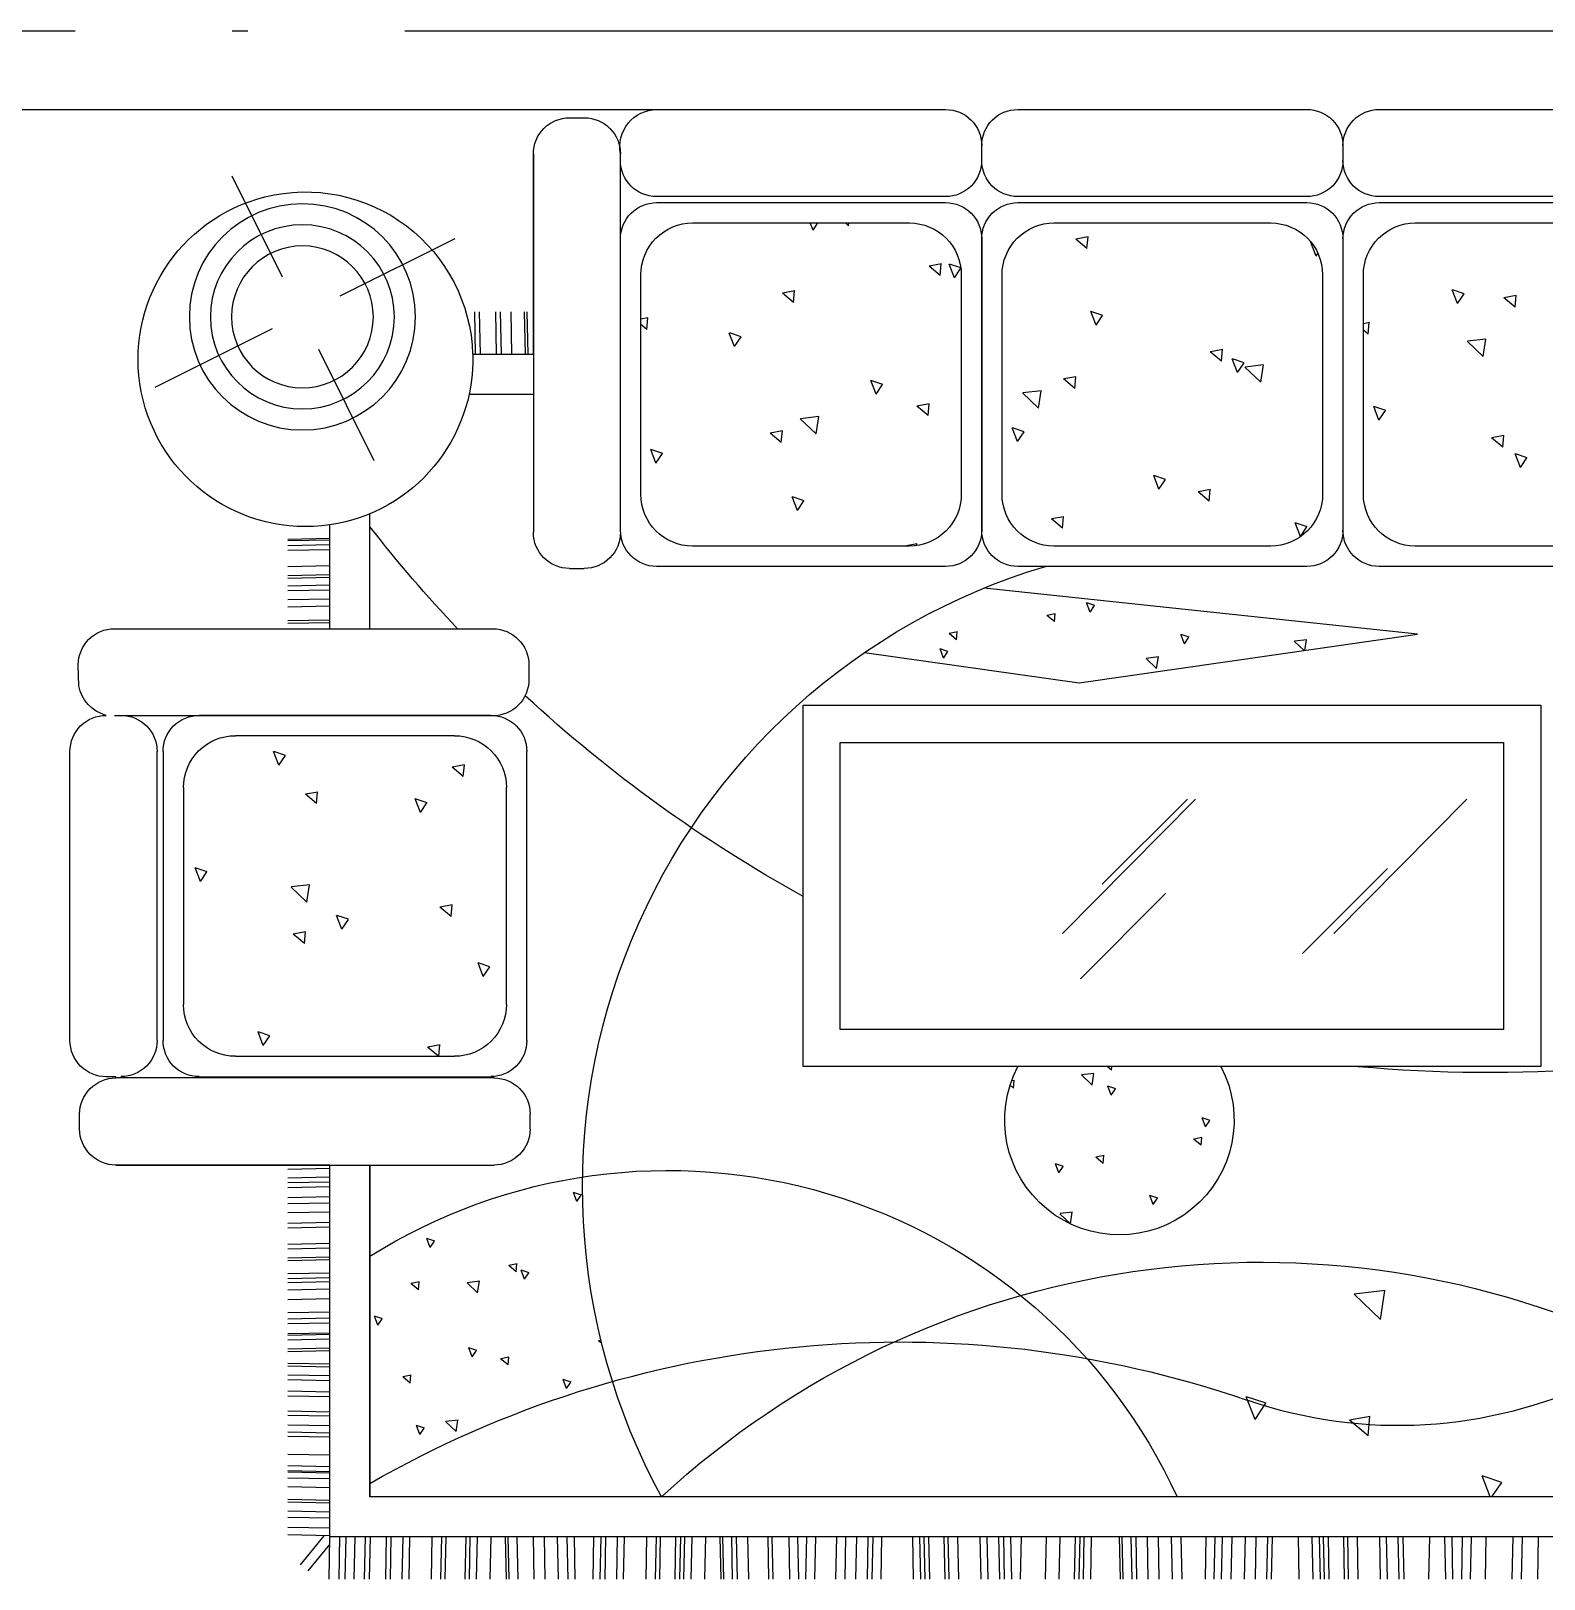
# Model space of a CAD drawing. Extents: x 70918 to 141299, y 54626 to 82696.
# Drawn here: x 72862 to 74790, y 72104 to 74076 of the extents above; entities that cross this region are included whole.
import ezdxf

# ---------------------------------------------------------------- set-up
doc = ezdxf.new("R2010")
doc.units = 0
doc.header["$LTSCALE"] = 1000
doc.header["$MEASUREMENT"] = 0
doc.linetypes.add('DOTE', pattern=[2.42, 2, -0.2, 0.02, -0.2])
doc.layers.add('DOTE', color=1, linetype='Continuous')
doc.layers.add('洁具', color=8, linetype='Continuous')

# ---------------------------------------------------------------- blocks, each defined once
blk = doc.blocks.new('$plan$00002627')
at = {"layer": '洁具', "color": 252}
for p, q in [((918.6, 1854.3), (918.6, 1184.8)), ((1072.8, 1184.8), (1072.8, 1854.3)), ((1713.4, 1182.5), (1713.4, 1851.9)), ((1867.5, 1851.9), (1867.5, 1182.5)), ((388, 1574.9), (491.9, 1782.8)), ((1647.2, 1778.8), (1135.8, 1778.8)), ((1135.8, 1768.2), (1647.2, 1768.2)), ((1199.7, 1732.1), (1583.3, 1732.1)), ((1071.9, 1188.4), (1071.9, 1704.3)), ((1711.2, 1704.3), (1711.2, 1188.4)), ((296.9, 1556.6), (117.9, 1646)), ((1108, 1252.4), (1108, 1640.3)), ((1675.1, 1640.3), (1675.1, 1252.4)), ((759.3, 1472.9), (760.9, 1547.6)), ((761.8, 1472.9), (763.3, 1547.6)), ((770.3, 1472.9), (771.8, 1547.6)), ((778.8, 1472.9), (780.3, 1547.6)), ((807.4, 1472.9), (809, 1547.6)), ((823.2, 1472.9), (824.8, 1547.6)), ((828.1, 1472.9), (829.6, 1547.6)), ((841.7, 1472.9), (843.3, 1547.6)), ((850.3, 1472.9), (851.8, 1547.6)), ((866.1, 1472.9), (867.6, 1547.6)), ((878.9, 1472.9), (880.5, 1547.6)), ((903.2, 1472.9), (904.8, 1547.6)), ((908, 1472.9), (909.6, 1547.6)), ((1873.7, 1472.9), (1875.2, 1547.6)), ((1889.1, 1472.9), (1890.7, 1547.6)), ((1897.6, 1472.9), (1899.2, 1547.6)), ((1906.1, 1472.9), (1907.7, 1547.6)), ((1923.8, 1472.9), (1925.4, 1547.6)), ((1934.8, 1472.9), (1936.3, 1547.6)), ((1950.6, 1472.9), (1952.1, 1547.6)), ((1969.1, 1472.9), (1970.7, 1547.6)), ((1977.6, 1472.9), (1979.2, 1547.6)), ((2006.3, 1472.9), (2007.8, 1547.6)), ((2014.8, 1472.9), (2016.3, 1547.6)), ((2030.6, 1472.9), (2032.1, 1547.6)), ((2035.4, 1472.9), (2037, 1547.6)), ((2058.6, 1472.9), (2060.1, 1547.6)), ((2067.1, 1472.9), (2068.6, 1547.6)), ((2074.4, 1472.9), (2075.9, 1547.6)), ((2087.2, 1472.9), (2088.8, 1547.6)), ((2104.2, 1472.9), (2105.8, 1547.6)), ((2127.6, 1472.9), (2129.2, 1547.6)), ((2138.6, 1472.9), (2140.1, 1547.6)), ((2147.1, 1472.9), (2148.6, 1547.6)), ((2164.8, 1472.9), (2166.3, 1547.6)), ((2167.2, 1472.9), (2168.8, 1547.6)), ((2175.7, 1472.9), (2177.3, 1547.6)), ((2191.5, 1472.9), (2193.1, 1547.6)), ((2196.3, 1472.9), (2197.9, 1547.6)), ((2219.9, 1472.9), (2218.3, 1547.6)), ((2224.8, 1472.9), (2223.2, 1547.6)), ((2240.5, 1472.9), (2239, 1547.6)), ((2249.1, 1472.9), (2247.5, 1547.6)), ((2269.2, 1472.9), (2267.6, 1547.6)), ((2277.7, 1472.9), (2276.1, 1547.6)), ((2304.7, 1472.9), (2303.2, 1547.6)), ((2312, 1472.9), (2310.5, 1547.6)), ((2329, 1472.9), (2327.5, 1547.6)), ((2341.9, 1472.9), (2340.3, 1547.6)), ((2349.2, 1472.9), (2347.6, 1547.6)), ((2380.8, 1472.9), (2379.3, 1547.6)), ((2401.5, 1472.9), (2399.9, 1547.6)), ((2410, 1472.9), (2408.4, 1547.6)), ((2412.4, 1472.9), (2410.8, 1547.6)), ((2422.8, 1472.9), (2421.2, 1547.6)), ((2438.6, 1472.9), (2437, 1547.6)), ((2460.8, 1472.9), (2459.2, 1547.6)), ((2465.7, 1472.9), (2464.1, 1547.6)), ((2481.5, 1472.9), (2479.9, 1547.6)), ((2492.4, 1472.9), (2490.8, 1547.6)), ((2510.1, 1472.9), (2508.5, 1547.6)), ((2523.6, 1472.9), (2522, 1547.6)), ((2574.5, 1525.3), (2523.4, 1483.3)), ((2585.5, 1511.4), (2538.9, 1473.2)), ((621.5, 1394.4), (424.7, 1492.7)), ((329.8, 1455.1), (228.1, 1251.6)), ((918.6, 1472.9), (734.8, 1472.9)), ((2599.9, 1474.4), (2525.2, 1472.9)), ((2599.9, 1456.7), (2525.2, 1455.2)), ((2599.9, 1445.8), (2525.2, 1444.2)), ((2599.9, 1430), (2525.2, 1428.4)), ((918.6, 1402.2), (715.2, 1402.2)), ((1867.5, 1402.2), (2454.5, 1402.2)), ((2454.5, 1402.2), (1867.5, 1402.2)), ((2454.5, -1394.7), (2454.5, 1402.2)), ((2599.9, 1411.5), (2525.2, 1409.9)), ((2599.9, 1403), (2525.2, 1401.4)), ((2599.9, 1374.3), (2525.2, 1372.8)), ((2599.9, 1365.8), (2525.2, 1364.3)), ((2599.9, 1345.2), (2525.2, 1343.6)), ((2599.9, 1333), (2525.2, 1331.4)), ((2599.9, 1293.4), (2525.2, 1291.8)), ((2599.9, 1276.4), (2525.2, 1274.8)), ((2599.9, 1269.1), (2525.2, 1267.5)), ((2599.9, 1233.5), (2525.2, 1232)), ((432.8, 1215.2), (358, 1216.7)), ((432.8, 1206.7), (358, 1208.2)), ((503.5, 1226.7), (503.5, 1113)), ((2599.9, 1226.2), (2525.2, 1224.7)), ((2599.9, 1213.4), (2525.2, 1211.8)), ((432.8, 1178), (358, 1179.6)), ((2599.9, 1189.1), (2525.2, 1187.5)), ((432.8, 1169.5), (358, 1171.1)), ((432.8, 1151), (358, 1152.5)), ((1583.3, 1160.6), (1199.7, 1160.6)), ((2599.9, 1160.7), (2525.2, 1162.3)), ((2599.9, 1155.8), (2525.2, 1157.4)), ((432.8, 1127.1), (358, 1128.7)), ((432.8, 1122.3), (358, 1123.8)), ((1647.2, 1124.5), (1135.8, 1124.5)), ((2599.9, 1140), (2525.2, 1141.6)), ((78.7, 1113), (748.1, 1113)), ((982.6, 1120.9), (1008.9, 1120.9)), ((1803.6, 1118.5), (1777.3, 1118.5)), ((2599.9, 1111.4), (2525.2, 1113)), ((2599.9, 1092), (2525.2, 1093.5)), ((2599.9, 1068.6), (2525.2, 1070.1)), ((812.1, 1049.1), (812.1, 1022.8)), ((2599.9, 1051.5), (2525.2, 1053.1)), ((2599.9, 1038.7), (2525.2, 1040.3)), ((2599.9, 1007.4), (2525.2, 1005.8)), ((2599.9, 994.5), (2525.2, 993)), ((2599.9, 986), (2525.2, 984.5)), ((748.1, 958.8), (78.7, 958.8)), ((2599.9, 965.4), (2525.2, 963.8)), ((2599.9, 953.2), (2525.2, 951.6)), ((680.6, 922.8), (292.6, 922.8)), ((2599.9, 913.6), (2525.2, 912)), ((154.1, 383.6), (154.1, 895)), ((164.7, 894.9), (164.7, 383.5)), ((808.4, 383.5), (808.4, 894.9)), ((2599.9, 896.6), (2525.2, 895)), ((2599.9, 889.3), (2525.2, 887.7)), ((2599.9, 862.3), (2525.2, 860.7)), ((2599.9, 853.7), (2525.2, 852.2)), ((200.8, 831.1), (200.8, 447.5)), ((772.3, 447.5), (772.3, 831.1)), ((2599.9, 846.5), (2525.2, 844.9)), ((2599.9, 833.6), (2525.2, 832.1)), ((2599.9, 809.3), (2525.2, 807.7)), ((2599.9, 780.9), (2525.2, 782.5)), ((2599.9, 776.1), (2525.2, 777.6)), ((2599.9, 760.3), (2525.2, 761.8)), ((2599.9, 751.8), (2525.2, 753.3)), ((2599.9, 731.6), (2525.2, 733.2)), ((2599.9, 696.1), (2525.2, 697.6)), ((2599.9, 688.8), (2525.2, 690.3)), ((2599.9, 658.9), (2525.2, 660.5)), ((1054.1, 635.6), (1054.1, -669.5)), ((1693.4, 635.6), (1054.1, 635.6)), ((1693.4, -669.5), (1693.4, 635.6)), ((2599.9, 643.1), (2525.2, 644.7)), ((2599.9, 630.6), (2525.2, 629)), ((2599.9, 614.8), (2525.2, 613.2)), ((2599.9, 577.6), (2525.2, 576.1)), ((1120, 569.8), (1120, -603.7)), ((1627.6, 569.8), (1120, 569.8)), ((1627.6, -603.7), (1627.6, 569.8)), ((2599.9, 561.5), (2525.2, 559.9)), ((960.8, 527.1), (1014.4, 146.9)), ((2599.9, 542.1), (2525.2, 540.5)), ((2599.9, 521.9), (2525.2, 520.4)), ((2599.9, 513.4), (2525.2, 511.9)), ((2599.9, 497.6), (2525.2, 496.1)), ((2599.9, 440.1), (2525.2, 441.6)), ((2599.9, 427.2), (2525.2, 428.8)), ((2599.9, 419.9), (2525.2, 421.5)), ((2599.9, 411.4), (2525.2, 413)), ((2599.9, 384.4), (2525.2, 386)), ((2599.9, 377.1), (2525.2, 378.7)), ((2599.9, 360.1), (2525.2, 361.7)), ((292.6, 355.8), (680.6, 355.8)), ((90.2, 319.6), (63.9, 319.6)), ((744.5, 319.6), (228.7, 319.6)), ((228.7, 319.5), (744.5, 319.5)), ((928.4, -451.4), (846.7, 315.3)), ((2599.9, 320.5), (2525.2, 322.1)), ((2599.9, 308.3), (2525.2, 309.9)), ((680.6, 283.5), (292.6, 283.5)), ((2599.9, 287.6), (2525.2, 289.2)), ((2599.9, 279.1), (2525.2, 280.7)), ((154.1, -255.7), (154.1, 255.7)), ((164.7, 255.7), (164.7, -255.7)), ((808.4, -255.7), (808.4, 255.7)), ((2599.9, 266.3), (2525.2, 267.9)), ((2599.9, 250.8), (2525.2, 249.2)), ((200.8, 191.8), (200.8, -191.8)), ((772.3, -191.8), (772.3, 191.8)), ((2599.9, 206.8), (2525.2, 205.2)), ((1457.9, 176.4), (1220.4, -58.9)), ((2599.9, 182.5), (2525.2, 180.9)), ((1014.4, 146.9), (928.4, -451.4)), ((1537.8, 145), (1387.2, -5.7)), ((2599.9, 155.4), (2525.2, 153.9)), ((2599.9, 146.9), (2525.2, 145.4)), ((2599.9, 139.6), (2525.2, 138.1)), ((2599.9, 126.8), (2525.2, 125.2)), ((1370.6, 106.2), (1219.9, -44.5)), ((2599.9, 74.1), (2525.2, 75.7)), ((2599.9, 69.3), (2525.2, 70.8)), ((2599.9, 53.5), (2525.2, 55)), ((2599.9, 44.9), (2525.2, 46.5)), ((2599.9, 24.8), (2525.2, 26.4)), ((2599.9, 5.4), (2525.2, 6.9)), ((2599.9, -18), (2525.2, -16.5)), ((2599.9, -35), (2525.2, -33.5)), ((2599.9, -76.2), (2525.2, -77.8)), ((2599.9, -92), (2525.2, -93.6)), ((2599.9, -104.9), (2525.2, -106.4)), ((2599.9, -121.9), (2525.2, -123.5)), ((2599.9, -145.3), (2525.2, -146.9)), ((2599.9, -164.7), (2525.2, -166.3)), ((2599.9, -184.9), (2525.2, -186.4)), ((2599.9, -193.4), (2525.2, -194.9)), ((2599.9, -242.4), (2525.2, -240.9)), ((1493.4, -247.9), (1342.7, -398.5)), ((2599.9, -266.7), (2525.2, -265.2)), ((292.6, -283.5), (680.6, -283.5)), ((2599.9, -279.6), (2525.2, -278)), ((2599.9, -286.9), (2525.2, -285.3)), ((2599.9, -295.4), (2525.2, -293.8)), ((63.9, -319.6), (90.2, -319.6)), ((228.7, -319.6), (744.5, -319.6)), ((1457.9, -303.4), (1220.4, -538.6)), ((2599.9, -322.4), (2525.2, -320.9)), ((2599.9, -329.7), (2525.2, -328.1)), ((680.6, -355.8), (292.6, -355.8)), ((2599.9, -346.7), (2525.2, -345.2)), ((154.1, -895), (154.1, -383.6)), ((164.7, -383.6), (164.7, -895)), ((808.4, -895), (808.4, -383.6)), ((2599.9, -386.3), (2525.2, -384.7)), ((2599.9, -398.5), (2525.2, -396.9)), ((2599.9, -419.2), (2525.2, -417.6)), ((2599.9, -427.7), (2525.2, -426.1)), ((200.8, -447.5), (200.8, -831.1)), ((772.3, -831.1), (772.3, -447.5)), ((2599.9, -471.8), (2525.2, -473.4)), ((2599.9, -501.4), (2525.2, -499.8)), ((2599.9, -514.2), (2525.2, -512.6)), ((2599.9, -529.7), (2525.2, -531.3)), ((2599.9, -545.5), (2525.2, -547.1)), ((2599.9, -571.6), (2525.2, -573.1)), ((1120, -603.7), (1627.6, -603.7)), ((2599.9, -619.3), (2525.2, -620.8)), ((2599.9, -635.6), (2525.2, -637.2)), ((1054.1, -669.5), (1693.4, -669.5)), ((2599.9, -664.3), (2525.2, -665.8))]:
    blk.add_line(p, q, dxfattribs=at)
at = {"layer": '洁具', "color": 252, "ltscale": 0.2}
for p, q in [((1348.7, 1690.4), (1341.7, 1711.2)), ((1365.9, 1702.2), (1341.8, 1711.5)), ((1365.9, 1702.2), (1348.8, 1690.7)), ((1656, 1590.9), (1631.8, 1600.2)), ((1638.8, 1579), (1631.8, 1599.9)), ((1656, 1590.9), (1638.8, 1579.3)), ((1159.9, 1563.2), (1135.7, 1572.5)), ((1142.7, 1551.4), (1135.7, 1572.2)), ((1159.9, 1563.2), (1142.7, 1551.7)), ((1371.7, 1508.8), (1375.5, 1541.5)), ((1402.5, 1513.8), (1375.6, 1541.8)), ((1455.1, 1516.1), (1459.1, 1537.8)), ((1475.7, 1518.2), (1459.1, 1538.1)), ((1207.5, 1494.5), (1211.5, 1516.1)), ((1228.1, 1496.6), (1211.5, 1516.4)), ((1402.5, 1513.8), (1371.8, 1509)), ((1475.7, 1518.2), (1455.1, 1516.4)), ((1228.1, 1496.6), (1207.5, 1494.8)), ((1432.7, 1440), (1425.7, 1460.9)), ((1449.9, 1451.9), (1425.8, 1461.2)), ((1449.9, 1451.9), (1432.8, 1440.3)), ((2150.9, 1388.1), (2134.8, 1394.3)), ((2139.4, 1380.1), (2134.8, 1394)), ((2150.9, 1388.1), (2139.5, 1380.3)), ((2239.4, 1329.3), (2242, 1343.7)), ((2253.2, 1330.8), (2242.1, 1344)), ((1243.9, 1312.9), (1219.7, 1322.2)), ((1226.7, 1301.1), (1219.7, 1321.9)), ((2074.3, 1314.8), (2077, 1329.3)), ((2088.1, 1316.3), (2074.3, 1315.1)), ((2088.1, 1316.3), (2077, 1329.6)), ((2253.2, 1330.8), (2239.4, 1329.6)), ((2332.8, 1305.8), (2328.1, 1319.7)), ((2344.3, 1313.8), (2328.2, 1320)), ((1243.9, 1312.9), (1226.7, 1301.3)), ((1654.8, 1278.1), (1658.8, 1299.8)), ((1675.1, 1280.7), (1658.8, 1300.1)), ((2013.5, 1295.4), (1997.4, 1301.6)), ((2002.1, 1287.4), (1997.4, 1301.3)), ((2013.5, 1295.4), (2002.1, 1287.7)), ((2344.3, 1313.8), (2332.8, 1306.1)), ((1407.2, 1256.5), (1411.2, 1278.1)), ((1427.8, 1258.6), (1411.2, 1278.4)), ((1675.1, 1280.2), (1654.8, 1278.4)), ((2318.6, 1246.3), (2321.2, 1268.1)), ((2339.1, 1249.7), (2321.2, 1268.4)), ((1159.6, 1234.8), (1163.6, 1256.4)), ((1180.2, 1236.9), (1159.6, 1235.1)), ((1180.2, 1236.9), (1163.6, 1256.7)), ((1427.8, 1258.6), (1407.2, 1256.8)), ((2339.1, 1249.7), (2318.7, 1246.5)), ((1516.7, 1189.7), (1509.7, 1210.6)), ((1533.9, 1201.6), (1509.8, 1210.9)), ((2073, 1208.2), (2075.6, 1230.1)), ((2093.5, 1211.6), (2073.1, 1208.4)), ((2093.5, 1211.6), (2075.6, 1230.3)), ((2206.9, 1221.2), (2190.8, 1227.4)), ((2195.4, 1213.2), (2190.8, 1227.1)), ((2206.9, 1221.2), (2195.5, 1213.5)), ((1533.9, 1201.6), (1516.8, 1190)), ((2042.4, 1141.7), (2045, 1156.2)), ((2056.2, 1143.2), (2045.1, 1156.4)), ((2207.5, 1156.2), (2210.1, 1170.6)), ((2221.2, 1157.7), (2207.5, 1156.5)), ((2221.2, 1157.7), (2210.1, 1170.9)), ((2056.2, 1143.2), (2042.4, 1142)), ((2069.5, 1128.5), (2053.4, 1134.7)), ((2058.1, 1120.5), (2053.4, 1134.4)), ((2069.5, 1128.5), (2058.1, 1120.8)), ((1920.7, 1027.9), (1916, 1041.8)), ((1932.2, 1035.9), (1916.1, 1042.1)), ((2262.9, 1054.3), (2246.8, 1060.5)), ((2251.4, 1046.3), (2246.8, 1060.2)), ((2262.9, 1054.3), (2251.5, 1046.6)), ((1932.2, 1035.9), (1920.7, 1028.1)), ((2177.4, 993.4), (2178.2, 997.5)), ((2183.1, 992), (2178.2, 997.8)), ((368.9, 910.2), (371.2, 922.8)), ((389.5, 912.3), (368.9, 910.4)), ((389.5, 912.3), (380.6, 922.8)), ((625.7, 896), (601.5, 905.2)), ((608.5, 884.1), (601.5, 905)), ((625.7, 896), (608.5, 884.4)), ((402.4, 745.1), (395.4, 766)), ((419.6, 757), (395.5, 766.3)), ((419.6, 757), (402.5, 745.4)), ((568.6, 672.2), (572.6, 693.8)), ((589.2, 674.3), (572.6, 694.1)), ((321, 650.5), (325, 672.1)), ((341.6, 652.6), (325, 672.4)), ((589.2, 674.3), (568.6, 672.4)), ((341.6, 652.6), (321, 650.8)), ((543.4, 607.7), (547.2, 640.4)), ((574.1, 612.7), (547.2, 640.7)), ((709.7, 645.6), (685.5, 654.9)), ((692.5, 633.8), (685.5, 654.6)), ((709.7, 645.6), (692.5, 634.1)), ((213.6, 618), (200.8, 622.9)), ((213.6, 618), (200.8, 609.4)), ((574.1, 612.7), (543.4, 607.9)), ((205.7, 555.5), (200.8, 560.5)), ((205.7, 555.5), (200.8, 554.8)), ((486.4, 494.8), (479.4, 515.6)), ((503.6, 506.6), (479.5, 515.9)), ((503.6, 506.6), (486.5, 495.1)), ((768.3, 434.2), (772.3, 455.8)), ((772.3, 456), (772.3, 456.1)), ((273.1, 390.8), (277.1, 412.5)), ((293.7, 392.9), (277.1, 412.8)), ((520.7, 412.5), (524.7, 434.1)), ((541.3, 414.6), (520.7, 412.8)), ((541.3, 414.6), (524.7, 434.4)), ((771.4, 434.7), (768.3, 434.4)), ((293.7, 392.9), (273.1, 391.1)), ((959.1, 379.3), (954.4, 393.2)), ((970.6, 387.3), (954.5, 393.4)), ((970.6, 387.3), (959.1, 379.5)), ((297.6, 367.7), (273.4, 376.9)), ((280.1, 356.6), (273.4, 376.6)), ((297.6, 367.7), (281, 356.5)), ((924.2, 362.6), (926.9, 377.1)), ((938, 364.1), (924.3, 362.9)), ((938, 364.1), (926.9, 377.4)), ((497.6, 214.2), (501.4, 247)), ((528.3, 219.3), (501.4, 247.3)), ((570.4, 244.4), (563.4, 265.3)), ((587.6, 256.3), (563.5, 265.6)), ((587.6, 256.3), (570.5, 244.7)), ((1717.7, 261.7), (1718.6, 266.7)), ((1731.4, 263.2), (1717.7, 262)), ((1731.4, 263.2), (1726.3, 269.4)), ((528.3, 219.3), (497.6, 214.5)), ((720.4, 174.5), (724.4, 196.1)), ((741, 176.6), (724.4, 196.4)), ((892.3, 189.5), (895, 204)), ((906.1, 191), (895, 204.3)), ((472.8, 152.8), (476.8, 174.5)), ((493.4, 154.9), (476.8, 174.8)), ((741, 176.6), (720.4, 174.8)), ((906.1, 191), (892.3, 189.8)), ((1881.4, 183), (1865.3, 189.2)), ((1869.9, 175), (1865.3, 188.9)), ((1881.4, 183), (1870, 175.3)), ((1951, 159.1), (1953.5, 181)), ((1971.5, 162.5), (1953.6, 181.2)), ((225.2, 131.2), (229.2, 152.8)), ((245.8, 133.3), (229.2, 153.1)), ((493.4, 154.9), (472.8, 153.1)), ((1705.4, 121), (1707.9, 142.9)), ((1725.9, 124.4), (1707.9, 143.1)), ((1971.5, 162.5), (1951, 159.3)), ((245.8, 133.3), (225.2, 131.5)), ((381.6, 117.3), (357.4, 126.6)), ((364.4, 105.5), (357.4, 126.3)), ((381.6, 117.3), (364.4, 105.8)), ((889.2, 127.7), (873.1, 133.9)), ((877.7, 119.7), (873.1, 133.6)), ((889.2, 127.7), (877.7, 120)), ((1725.9, 124.4), (1705.4, 121.3)), ((1850.8, 103.1), (1853.5, 117.5)), ((1864.6, 104.6), (1853.5, 117.8)), ((1699.5, 90.1), (1693.4, 97.4)), ((1699.5, 90.1), (1693.4, 89.6)), ((1744, 90.4), (1727.9, 96.5)), ((1732.6, 82.3), (1727.9, 96.3)), ((1744, 90.4), (1732.6, 82.6)), ((1864.6, 104.6), (1850.8, 103.4)), ((968.5, 6.7), (971.1, 28.6)), ((989, 10.1), (971.1, 28.8)), ((654.4, -5.9), (647.4, 15)), ((671.6, 6), (647.5, 15.3)), ((671.6, 6), (654.5, -5.6)), ((989, 10.1), (968.6, 7)), ((1937.4, 16.1), (1921.3, 22.3)), ((1925.9, 8.1), (1921.3, 22)), ((1937.4, 16.1), (1926, 8.4)), ((933.7, -47.2), (929, -33.3)), ((945.2, -39.2), (929.1, -33)), ((945.2, -39.2), (933.7, -46.9)), ((672.5, -85.2), (676.5, -63.5)), ((693.1, -83.1), (676.5, -63.2)), ((1800, -76.5), (1783.9, -70.3)), ((1788.6, -84.5), (1783.9, -70.6)), ((1800, -76.5), (1788.6, -84.2)), ((1818.9, -70), (1821.5, -55.6)), ((1832.6, -68.5), (1818.9, -69.7)), ((1832.6, -68.5), (1821.6, -55.3)), ((424.9, -106.8), (428.9, -85.2)), ((445.5, -104.7), (424.9, -106.5)), ((445.5, -104.7), (428.9, -84.9)), ((693.1, -83.1), (672.5, -84.9)), ((465.6, -133), (441.4, -123.7)), ((448.4, -144.9), (441.4, -124)), ((465.6, -133), (448.4, -144.6)), ((451.8, -179.2), (455.6, -146.4)), ((482.6, -174.2), (455.7, -146.1)), ((2317.6, -164), (2277.3, -148.5)), ((2289, -183.6), (2277.3, -148.8)), ((2317.6, -164), (2289, -183.3)), ((482.6, -174.2), (451.8, -178.9)), ((738.4, -256.2), (731.4, -235.3)), ((755.6, -244.3), (731.5, -235.1)), ((755.6, -244.3), (738.5, -255.9)), ((938, -255.5), (940.6, -233.7)), ((957.2, -250.8), (940.6, -233.4)), ((259.5, -272), (235.3, -262.7)), ((235.5, -263.6), (235.3, -263)), ((259.5, -272), (254.6, -275.3)), ((957, -252.4), (938.1, -255.3)), ((377, -366.5), (379, -355.8)), ((397.6, -364.4), (390.4, -355.8)), ((2089.6, -394.2), (2096, -339.6)), ((2140.8, -386), (2096, -339.3)), ((2312.1, -367.5), (2318.8, -331.4)), ((2346.5, -364.2), (2318.8, -331.1)), ((397.6, -364.4), (377, -366.2)), ((549.6, -383.3), (525.4, -374)), ((532.4, -395.2), (525.4, -374.3)), ((549.6, -383.3), (532.4, -394.9)), ((2346.5, -364.2), (2312.1, -367.2)), ((2140.8, -386), (2089.6, -394)), ((343.5, -522.3), (319.3, -513)), ((326.3, -534.2), (319.3, -513.3)), ((343.5, -522.3), (326.3, -533.9)), ((406.1, -572.6), (409.9, -539.8)), ((436.8, -567.6), (409.9, -539.5)), ((436.8, -567.6), (406.1, -572.3)), ((2454.5, -580), (2417.3, -565.7)), ((2429, -600.8), (2417.3, -566)), ((576.7, -604.5), (580.7, -582.9)), ((597.3, -602.4), (576.7, -604.2)), ((597.3, -602.4), (580.7, -582.6)), ((2454.5, -583.3), (2429, -600.5)), ((329.1, -626.2), (333.1, -604.5)), ((349.7, -624.1), (329.1, -625.9)), ((349.7, -624.1), (333.1, -604.2)), ((633.6, -633.6), (609.4, -624.4)), ((616.4, -645.5), (609.4, -624.7)), ((633.6, -633.6), (616.4, -645.2))]:
    blk.add_line(p, q, dxfattribs=at)
at = {"layer": '洁具', "color": 252}
blk.add_lwpolyline([(2525.2, -1465.4), (2525.2, 1472.9), (1867.5, 1472.9), (1867.5, 1851.9, 0.414214), (1803.6, 1915.9), (1777.3, 1915.9, 0.414214), (1713.4, 1851.9), (1711.2, 1851.9), (1711.2, 1869, 0.414214), (1647.2, 1932.9), (1135.8, 1932.9, 0.414214), (1071.9, 1869, 0.289037), (1019.8, 1917.2), (982.6, 1918.2, 0.414214), (918.6, 1854.3), (918.6, 1472.9), (734.8, 1472.9, 0.952343), (154.7, 1588, 0.478285), (432.8, 1220.4), (432.8, 1113), (78.7, 1113, 0.414214), (14.7, 1049.1), (14.7, 1022.8, 0.414214), (78.7, 958.8, 0.465548), (0, 895), (0, 383.6, 0.414208), (63.9, 319.6, 0.414208), (0, 255.7), (0, -255.7, 0.414214), (63.9, -319.6, 0.414214), (0, -383.6), (0, -895, 0.463193)], format="xyb", dxfattribs=at)
for radius in [200.1, 162.8, 125.5]:
    blk.add_circle((366.9, 1521.6), radius, dxfattribs=at)
for centre, radius, start, end in [((1135.8, 1842.7), 63.9, 180, 270), ((1647.2, 1842.7), 63.9, 270, 0), ((1135.8, 1704.3), 63.9, 90, 180), ((1647.2, 1704.3), 63.9, 0, 90), ((1199.7, 1640.3), 91.8, 90, 180), ((1583.3, 1640.3), 91.8, 0, 90), ((442, 1516.3), 296.1, 268.2226, 351.5715), ((-804, -575.7), 2508, 46.6166, 52.0575), ((2868.3, 874.8), 991.3, 147.8562, 245.3269), ((4062.8, 464.4), 1882.3, 150.1178, 199.0478), ((1199.7, 1252.4), 91.8, 180, 270), ((1583.3, 1252.4), 91.8, 270, 0), ((982.6, 1184.8), 63.9, 180, 270), ((1008.9, 1184.8), 63.9, 270, 0), ((1135.8, 1188.4), 63.9, 180, 270), ((1647.2, 1188.4), 63.9, 270, 0), ((1777.3, 1182.5), 63.9, 180, 270), ((1803.6, 1182.5), 63.9, 270, 0), ((-804, -575.7), 2508, 28.8794, 42.7706), ((748.1, 1049.1), 63.9, 0, 90), ((748.1, 1022.8), 63.9, 270, 0), ((1906.3, -119.5), 1145.4, 61.4053, 163.4384), ((90.2, 895), 63.9, 0, 90), ((228.7, 894.9), 63.9, 90, 180), ((744.5, 894.9), 63.9, 0, 90), ((292.6, 831.1), 91.8, 90, 180), ((680.6, 831.1), 91.8, 0, 90), ((3603.1, -174.8), 1563.7, 137.2695, 206.0256), ((292.6, 447.5), 91.8, 180, 270), ((680.6, 447.5), 91.8, 270, 0), ((90.2, 383.6), 63.9, 270, 0), ((228.7, 383.5), 63.9, 180, 270), ((744.5, 383.5), 63.9, 270, 0), ((90.2, 255.7), 63.9, 0, 90), ((228.7, 255.7), 63.9, 90, 180), ((744.5, 255.7), 63.9, 0, 90), ((292.6, 191.8), 91.8, 90, 180), ((680.6, 191.8), 91.8, 0, 90), ((1788, 76), 203, 242.2311, 117.7689), ((1508.9, -417.4), 819.5, 290.9439, 19.0478), ((292.6, -191.8), 91.8, 180, 270), ((680.6, -191.8), 91.8, 270, 0), ((90.2, -255.7), 63.9, 270, 0), ((228.7, -255.7), 63.9, 180, 270), ((744.5, -255.7), 63.9, 270, 0), ((90.2, -383.6), 63.9, 0, 90), ((228.7, -383.6), 63.9, 90, 180), ((744.5, -383.6), 63.9, 0, 90), ((292.6, -447.5), 91.8, 90, 180), ((680.6, -447.5), 91.8, 0, 90), ((-804, -575.7), 2508, 345.8513, 5.2539)]:
    blk.add_arc(centre, radius, start, end, dxfattribs=at)

msp = doc.modelspace()

# ---------------------------------------------------------------- linework, layer by layer
msp.add_lwpolyline([(72018.2, 72275.5), (72018.2, 73975.5), (74018.2, 73975.5)])
at = {"layer": 'DOTE', "linetype": 'DOTE'}
msp.add_line((70918.2, 74075.5), (80718.2, 74075.5), dxfattribs=at)

# ---------------------------------------------------------------- block references
at = {"layer": '洁具', "xscale": -0.7200000000000002, "yscale": 0.7200000000000001, "zscale": 0.7200000000000001, "rotation": 90.00000000014373}
msp.add_blockref('$plan$00002627', (74303.2, 73975.5), dxfattribs=at)

doc.saveas('drawing.dxf')
